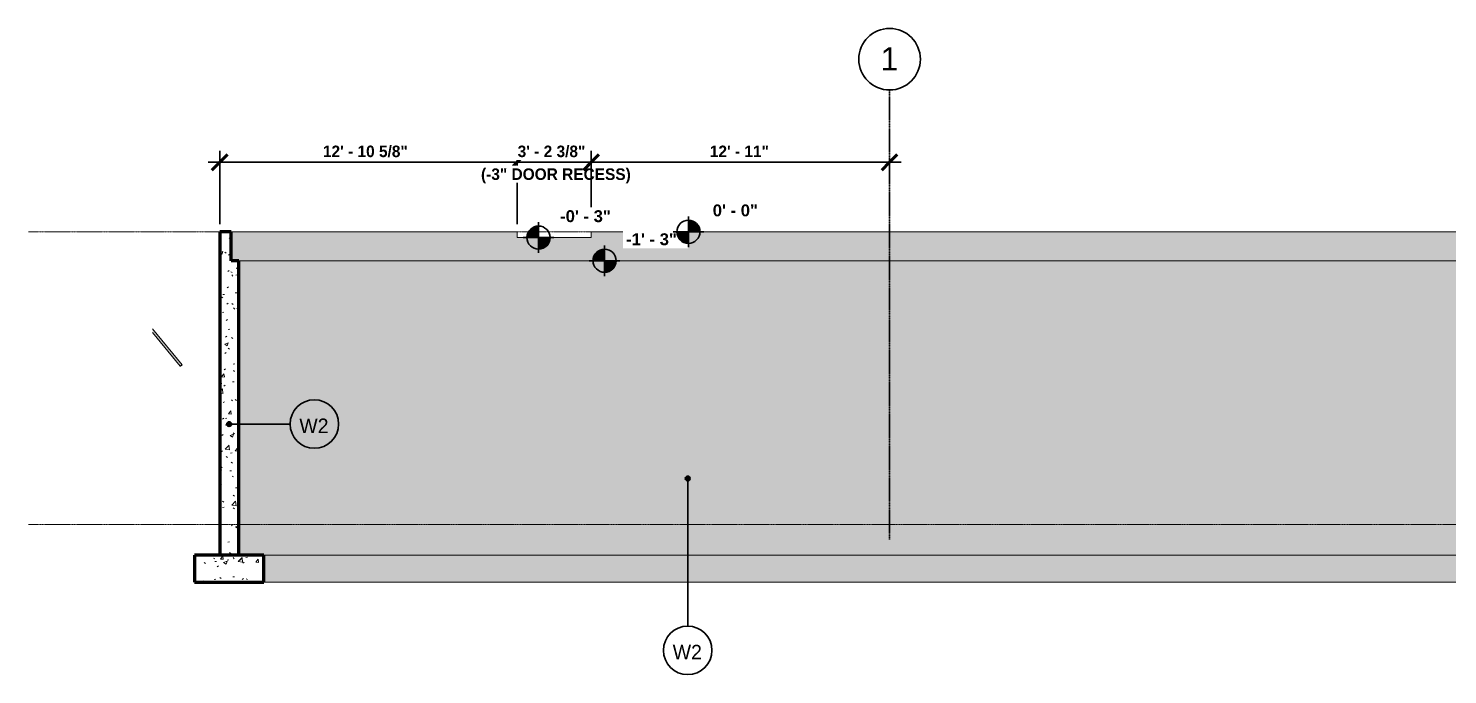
# Model space of a CAD drawing. Header units: inches. Extents: x -3929 to 6224, y -260 to 143.
# Drawn here: x -3929 to -3191, y -230 to 106 of the extents above; entities that cross this region are included whole.
import ezdxf

# ---------------------------------------------------------------- set-up
doc = ezdxf.new("R2010")
doc.units = ezdxf.units.IN
doc.header["$MEASUREMENT"] = 0
doc.linetypes.add('Grid Line 1_2_', pattern=[0.875, 0.5, -0.125, 0.125, -0.125])
for name, color, linetype, lineweight in [('A-ANNO-DIMS', 211, 'Continuous', 9), ('A-ANNO-DIMS-64', 211, 'Continuous', 9), ('A-FLOR-LEVL', 51, 'Continuous', 9), ('A-WALL-IDEN', 211, 'Continuous', 30), ('A-WALL-PATT', 111, 'Continuous', 60), ('G-ANNO-DIMS', 111, 'Continuous', 9), ('S-FNDN', 32, 'Continuous', 18), ('S-GRID', 1, 'Continuous', 9), ('S-GRID-IDEN', 1, 'Continuous', 30)]:
    doc.layers.add(name, color=color, linetype=linetype, lineweight=lineweight)
doc.styles.add('Arial', font='arial.ttf', dxfattribs={"height": 12})
doc.styles.add('Arial_B', font='arialbd.ttf', dxfattribs={"height": 6.190476})
doc.styles.add('Century Gothic', font='', dxfattribs={"height": 7.559055})
doc.styles.add('Century Gothic_B', font='', dxfattribs={"height": 6})
doc.styles.get('Century Gothic').set_extended_font_data('Century Gothic')
doc.styles.get('Century Gothic_B').set_extended_font_data('Century Gothic', bold=True)
doc.dimstyles.new('OD__1_16__Tol__', dxfattribs={"dimscale": 12, "dimtxt": 6.26501, "dimasz": 0.666667, "dimexe": 0.5, "dimexo": 0.333333, "dimgap": 0.083333, "dimtad": 1, "dimdec": 4, "dimrnd": 0.0625, "dimzin": 3, "dimdsep": 46, "dimlunit": 4, "dimtxsty": 'Century Gothic_B', "dimblk1": 'OBLIQUE', "dimblk2": 'OBLIQUE', "dimsah": 1, "dimcen": 0.09, "dimdle": 0.5, "dimazin": 0, "dimtfac": 1, "dimtdec": 4, "dimtix": 1, "dimtmove": 0, "dimatfit": 3, "dimfxl": 1, "dimtvp": 1, "dimtfill": 1, "dimfrac": 2, "dimtolj": 1, "dimtzin": 0, "dimlwd": 30, "dimlwe": 30, "dimarcsym": 2})
pattern_1 = [(50, (-2740.247, 0), (18.36206, -1.60683), [1.92, -21.12]), (355, (-2740.247, 0), (-3.55226, 19.25587), [1.536, -16.896]), (100.451, (-2738.717, -0.134), (14.8102, 17.6493), [1.632, -17.949]), (46.184, (-2740.247, 5.12), (27.32125, -4.2376), [2.88, -31.68]), (96.636, (-2737.97, 4.767), (23.92754, 24.93717), [2.448, -26.924]), (351.184, (-2740.247, 5.12), (23.92765, 24.9374), [2.304, -25.344]), (21, (-2737.687, 3.84), (15.2808, -10.30746), [1.92, -21.12]), (326, (-2737.687, 3.84), (6.22856, 18.56374), [1.536, -16.896]), (71.451, (-2736.414, 2.981), (21.50985, 8.25628), [1.632, -17.949]), (37.5, (-2740.247, 0), (0.311095, 8.522537), [0.845, -15.846, 0.845, -16.307, -16.96]), (37.5, (-2740.247, 0), (0.311095, 8.522537), [-33.843, 0.845, -16.115]), (7.5, (-2740.247, 0), (6.73464, 10.09743), [0.845, -8.934, 0.845, -15.462, -6.464]), (7.5, (-2740.247, 0), (6.73464, 10.09743), [-26.086, 0.845, -5.619]), (327.5, (-2745.956, 0), (13.666107, -0.577186), [0.845, -5.555, 0.845, -19.123, -26.496]), (327.5, (-2745.956, 0), (13.666107, -0.577186), [-26.368, 0.845, -25.651]), (317.5, (-2748.516, 0), (14.92985, 2.56286), [0.845, -7.475, 0.845, -12.416, -18.816]), (317.5, (-2748.516, 0), (14.92985, 2.56286), [-21.581, 0.845, -17.971])]

# ---------------------------------------------------------------- blocks, each defined once
blk = doc.blocks.new('316600 - Special Foundations - Diamond Pier - Generic - 316600 - Special Foundations - Diamond Pier - Generic-562664-ELEVATION - EAST FOUNDATION WALL')
at = {"layer": 'S-FNDN'}
for points in [[(-3849.82, -69.82), (-3849.76, -69.72), (-3849.47, -69.43), (-3849.1, -69.15), (-3848.87, -69.03), (-3864.21, -50.39), (-3864.21, -52.3), (-3849.85, -69.78)], [(-3849.82, -69.82), (-3849.7, -69.79), (-3849.35, -69.56), (-3849.1, -69.34), (-3848.87, -69.08), (-3848.87, -69.04), (-3848.92, -69.04), (-3849.35, -69.33), (-3849.69, -69.64), (-3849.8, -69.8)]]:
    blk.add_hatch(color=9, dxfattribs=at).paths.add_polyline_path(points, flags=0)
at = {"layer": 'S-FNDN', "color": 253}
for p, q in [((-3848.85, -69.04), (-3864.21, -50.34)), ((-3864.21, -52.31), (-3849.81, -69.83))]:
    blk.add_line(p, q, dxfattribs=at)
for start_param, end_param in [(0.174972, 3.316565), (3.316565, 6.458158)]:
    blk.add_ellipse((-3849.33, -69.43), major_axis=(0.483, 0.397), ratio=0.145209, start_param=start_param, end_param=end_param, dxfattribs=at)
blk = doc.blocks.new('Grid - Grid Head - Circle-1738874-ELEVATION - EAST FOUNDATION WALL')
at = {"layer": 'S-GRID-IDEN'}
for start, end in [(0, 180), (180, 360)]:
    blk.add_arc((-3481.32, 89.68), 16, start, end, dxfattribs=at)
blk = doc.blocks.new('Wall Type - Familia4-287244-ELEVATION - EAST FOUNDATION WALL')
at = {"layer": 'A-WALL-IDEN'}
blk.add_circle((-3780.13, -99.87), 12.6, dxfattribs=at)
blk = doc.blocks.new('Spot Elevations - Spot Elevation - Target Filled-1738873-ELEVATION - EAST FOUNDATION WALL')
at = {"layer": 'G-ANNO-DIMS'}
h = blk.add_hatch(color=256, dxfattribs=at)
edge = h.paths.add_edge_path(flags=0)
edge.add_line((-2118.61, -9), (-2124.61, -9))
edge.add_arc((-2118.61, -9), 6, 90, 180, ccw=False)
edge.add_line((-2118.61, -3), (-2118.61, -9))
h = blk.add_hatch(color=256, dxfattribs=at)
edge = h.paths.add_edge_path(flags=0)
edge.add_line((-2118.61, -9), (-2112.61, -9))
edge.add_arc((-2118.61, -9), 6, 270, 360, ccw=False)
edge.add_line((-2118.61, -15), (-2118.61, -9))
at = {"layer": 'G-ANNO-DIMS', "lineweight": 30}
for p, q in [((-2118.61, -1.04), (-2118.61, -17)), ((-2118.61, -9), (-2118.61, -3)), ((-2110.61, -9), (-2126.61, -9)), ((-2124.61, -9), (-2118.61, -9)), ((-2118.61, -9), (-2118.61, -15)), ((-2112.61, -9), (-2118.61, -9))]:
    blk.add_line(p, q, dxfattribs=at)
blk.add_circle((-2118.61, -9), 6, dxfattribs=at)
for start, end in [(90, 180), (270, 360)]:
    blk.add_arc((-2118.61, -9), 6, start, end, dxfattribs=at)
blk = doc.blocks.new('DIMBLOCK17-ELEVATION - EAST FOUNDATION WALL')
at = {"layer": 'A-ANNO-DIMS-64', "lineweight": 30}
for p, q in [((-3829.32, 4), (-3829.32, 42.11)), ((-3674.72, 4), (-3674.72, 42.11)), ((-3835.32, 36.11), (-3674.72, 36.11)), ((-3829.32, 36.11), (-3829.32, 4)), ((-3674.72, 36.11), (-3674.72, 4))]:
    blk.add_line(p, q, dxfattribs=at)
at = {"layer": 'A-ANNO-DIMS-64', "lineweight": 50}
for p, q in [((-3829.32, 36.11), (-3825.32, 40.11)), ((-3674.72, 36.11), (-3670.72, 40.11)), ((-3829.32, 36.11), (-3833.32, 32.11)), ((-3674.72, 36.11), (-3678.72, 32.11))]:
    blk.add_line(p, q, dxfattribs=at)
at = {"layer": 'A-ANNO-DIMS-64', "color": 0, "lineweight": 30, "insert": (-3775.69, 44.8), "char_height": 6, "width": 56.8028, "attachment_point": 1, "line_spacing_factor": 0.984502, "style": 'Century Gothic_B', "bg_fill": 3, "box_fill_scale": 1.25, "bg_fill_color": 256, "bg_fill_true_color": 13158600, "bg_fill_transparency": 0}
blk.add_mtext('12\' - 10 5/8"', dxfattribs=at)
blk = doc.blocks.new('_Oblique')
at = {"color": 0, "linetype": 'ByBlock', "lineweight": -2}
blk.add_line((-0.5, -0.5), (0.5, 0.5), dxfattribs=at)
blk = doc.blocks.new('DIMBLOCK18-ELEVATION - EAST FOUNDATION WALL')
at = {"layer": 'A-ANNO-DIMS-64', "lineweight": 30}
for p, q in [((-3674.72, 4), (-3674.72, 42.11)), ((-3636.32, 4), (-3636.32, 42.11)), ((-3674.72, 36.11), (-3636.32, 36.11)), ((-3674.72, 36.11), (-3674.72, 4)), ((-3636.32, 36.11), (-3636.32, 4))]:
    blk.add_line(p, q, dxfattribs=at)
at = {"layer": 'A-ANNO-DIMS-64', "lineweight": 50}
for p, q in [((-3674.72, 36.11), (-3670.72, 40.11)), ((-3636.32, 36.11), (-3632.32, 40.11)), ((-3674.72, 36.11), (-3678.72, 32.11)), ((-3636.32, 36.11), (-3640.32, 32.11))]:
    blk.add_line(p, q, dxfattribs=at)
at = {"layer": 'A-ANNO-DIMS-64', "color": 0, "lineweight": 30, "insert": (-3693.56, 32.95), "char_height": 6, "width": 91.2901, "attachment_point": 1, "line_spacing_factor": 0.984502, "style": 'Century Gothic_B', "bg_fill": 3, "box_fill_scale": 1.25, "bg_fill_color": 256, "bg_fill_true_color": 13158600, "bg_fill_transparency": 0}
blk.add_mtext('(-3" DOOR RECESS)', dxfattribs=at)
at = {"layer": 'A-ANNO-DIMS-64', "color": 0, "lineweight": 30, "insert": (-3674.52, 44.8), "char_height": 6, "width": 45.5854, "attachment_point": 1, "line_spacing_factor": 0.984502, "style": 'Century Gothic_B', "bg_fill": 3, "box_fill_scale": 1.25, "bg_fill_color": 256, "bg_fill_true_color": 13158600, "bg_fill_transparency": 0}
blk.add_mtext('3\' - 2 3/8"', dxfattribs=at)
blk = doc.blocks.new('DIMBLOCK19-ELEVATION - EAST FOUNDATION WALL')
at = {"layer": 'A-ANNO-DIMS-64', "lineweight": 30}
for p, q in [((-3636.32, 4), (-3636.32, 42.11)), ((-3481.32, 37.77), (-3481.32, 30.11)), ((-3481.32, 36.11), (-3481.32, 37.77)), ((-3636.32, 36.11), (-3475.32, 36.11)), ((-3636.32, 36.11), (-3636.32, 4))]:
    blk.add_line(p, q, dxfattribs=at)
at = {"layer": 'A-ANNO-DIMS-64', "lineweight": 50}
for p, q in [((-3636.32, 36.11), (-3632.32, 40.11)), ((-3481.32, 36.11), (-3477.32, 40.11)), ((-3636.32, 36.11), (-3640.32, 32.11)), ((-3481.32, 36.11), (-3485.32, 32.11))]:
    blk.add_line(p, q, dxfattribs=at)
at = {"layer": 'A-ANNO-DIMS-64', "color": 0, "lineweight": 30, "insert": (-3574.69, 44.8), "char_height": 6, "width": 38.0674, "attachment_point": 1, "line_spacing_factor": 0.984502, "style": 'Century Gothic_B', "bg_fill": 3, "box_fill_scale": 1.25, "bg_fill_color": 256, "bg_fill_true_color": 13158600, "bg_fill_transparency": 0}
blk.add_mtext('12\' - 11"', dxfattribs=at)

msp = doc.modelspace()

# ---------------------------------------------------------------- hatches: boundary and pattern name
at = {"layer": 'A-WALL-IDEN'}
h = msp.add_hatch(color=256, dxfattribs=at)
edge = h.paths.add_edge_path(flags=0)
edge.add_arc((-3824.36825, -99.87428), 1.25, 0, 360)
h = msp.add_hatch(color=256, dxfattribs=at)
edge = h.paths.add_edge_path(flags=0)
edge.add_arc((-3586.17483, -128.15975), 1.25, 0, 360)
at = {"layer": 'A-WALL-PATT', "lineweight": 9}
h = msp.add_hatch(dxfattribs=at)
h.set_pattern_fill('FP_1', color=256, style=0, pattern_type=2)
h.set_pattern_definition(pattern_1)
h.paths.add_polyline_path([(-3829.32374, -168), (-3819.32374, -168), (-3819.32374, -15), (-3823.32374, -15), (-3823.32374, 0), (-3829.32374, 0), (-3829.32374, -96.62912)], flags=0)
h = msp.add_hatch(dxfattribs=at)
h.set_pattern_fill('FP_2', color=256, style=0, pattern_type=2)
h.set_pattern_definition(pattern_1)
h.paths.add_polyline_path([(-1968.32374, -168), (-1953.32374, -168), (-1953.32374, -21), (-2160.32374, -21), (-2160.32374, -35.5), (-2186.32374, -35.5), (-2186.32374, -15), (-2520.32374, -15), (-2520.32374, -168), (-2394.08961, -168)], flags=0)
h.paths.add_polyline_path([(-3806.32374, -168), (-3020.13624, -168), (-3032.13624, -156), (-2984.13624, -156), (-2996.13624, -168), (-2882.76124, -168), (-2894.76124, -156), (-2846.76124, -156), (-2858.76124, -168), (-2640.32374, -168), (-2640.32374, -15), (-3819.32374, -15), (-3819.32374, -168)], flags=0)
h.paths.add_polyline_path([(-2632.32374, -168), (-2592.32374, -168), (-2604.32374, -156), (-2556.32374, -156), (-2568.32374, -168), (-2528.32374, -168), (-2528.32374, -15), (-2632.32374, -15), (-2632.32374, -167.82927)], flags=0)
h.paths.add_polyline_path([(-2867.76124, -152), (-2873.76124, -152), (-2873.76124, -16), (-2867.76124, -16), (-2867.76124, -76.82072)], flags=0)
h.paths.add_polyline_path([(-3005.13624, -152), (-3011.13624, -152), (-3011.13624, -16), (-3005.13624, -16), (-3005.13624, -89.98407)], flags=0)
h.paths.add_polyline_path([(-2694.32374, -74), (-2838.32374, -74), (-2838.32374, -32), (-2694.32374, -32), (-2694.32374, -35.5)], flags=0)
at = {"layer": 'S-FNDN'}
h = msp.add_hatch(color=256, dxfattribs=at)
h.paths.add_polyline_path([(-1953.32374, -21), (-1953.32374, -9), (-2160.32374, -9), (-2160.32374, -21)], flags=0)
h.paths.add_polyline_path([(-3823.32374, -15), (-2640.32374, -15), (-2640.32374, -3), (-2704.32374, -3), (-2704.32374, 0), (-2829.92374, 0), (-2829.92374, -3), (-2870.76124, -3), (-2870.76124, 0), (-2983.52374, 0), (-2983.52374, -3), (-3021.92374, -3), (-3021.92374, 0), (-3636.32374, 0), (-3636.32374, -3), (-3674.72374, -3), (-3674.72374, 0), (-3823.32374, 0), (-3823.32374, -14.93068)], flags=0)
h.paths.add_polyline_path([(-2632.32374, -15), (-2528.32374, -15), (-2528.32374, 0), (-2632.32374, 0), (-2632.32374, -8.59502)], flags=0)
h.paths.add_polyline_path([(-2186.32374, -15), (-2186.32374, 0), (-2311.52374, 0), (-2311.52374, -3), (-2349.92374, -3), (-2349.92374, 0), (-2520.32374, 0), (-2520.32374, -15), (-2394.08961, -15)], flags=0)
at = {"layer": 'S-FNDN', "lineweight": 9}
h = msp.add_hatch(dxfattribs=at)
h.set_pattern_fill('FP_1', color=256, style=0, pattern_type=2)
h.set_pattern_definition(pattern_1)
h.paths.add_polyline_path([(-3818.95772, -182), (-3806.32374, -182), (-3806.32374, -168), (-3842.32374, -168), (-3842.32374, -182), (-3819.32374, -182)], flags=0)
h = msp.add_hatch(dxfattribs=at)
h.set_pattern_fill('FP_2', color=256, style=0, pattern_type=2)
h.set_pattern_definition(pattern_1)
h.paths.add_polyline_path([(-2394.08961, -182), (-1968.32374, -182), (-1968.32374, -168), (-2512.32374, -168), (-2512.32374, -180), (-2536.32374, -180), (-2536.32374, -168), (-2624.32374, -168), (-2624.32374, -180), (-2648.32374, -180), (-2648.32374, -168), (-3806.32374, -168), (-3806.32374, -182), (-2512.32374, -182)], flags=0)

# ---------------------------------------------------------------- linework, layer by layer
at = {"layer": 'A-FLOR-LEVL', "linetype": 'Grid Line 1_2_'}
for p, q in [((-3928.69497, 0), (-1839.56286, 0)), ((-3928.69497, -152), (-1839.56286, -152))]:
    msp.add_line(p, q, dxfattribs=at)
at = {"layer": 'A-WALL-IDEN'}
for p, q in [((-3824.36825, -99.87428), (-3805.01504, -99.87428)), ((-3805.01504, -99.87428), (-3792.73319, -99.87428)), ((-3586.17483, -128.15975), (-3586.17483, -188.45245)), ((-3586.17483, -188.45245), (-3586.17483, -204.82825))]:
    msp.add_line(p, q, dxfattribs=at)
for centre in [(-3824.36825, -99.87428), (-3586.17483, -128.15975)]:
    msp.add_circle(centre, 1.25, dxfattribs=at)
at = {"layer": 'S-FNDN', "lineweight": 60}
for p, q in [((-3823.32374, 0), (-3829.32374, 0)), ((-3829.32374, 0), (-3829.32374, -168)), ((-3823.32374, -15), (-3823.32374, 0)), ((-3819.32374, -15), (-3823.32374, -15)), ((-3819.32374, -168), (-3819.32374, -15)), ((-3806.32374, -168), (-3842.32374, -168)), ((-3842.32374, -168), (-3842.32374, -182)), ((-3806.32374, -182), (-3806.32374, -168)), ((-3842.32374, -182), (-3806.32374, -182))]:
    msp.add_line(p, q, dxfattribs=at)
at = {"layer": 'S-FNDN'}
for p, q in [((-3674.72374, -3), (-3674.72374, 0)), ((-3636.32374, 0), (-3636.32374, -3)), ((-3021.92374, 0), (-3636.32374, 0)), ((-3674.72374, 0), (-3823.32374, 0)), ((-3636.32374, -3), (-3674.72374, -3)), ((-2640.32374, -15), (-3819.32374, -15))]:
    msp.add_line(p, q, dxfattribs=at)
at = {"layer": 'S-FNDN', "color": 253}
for p, q in [((-3806.32374, -168), (-3020.13624, -168)), ((-3806.32374, -182), (-1968.32374, -182))]:
    msp.add_line(p, q, dxfattribs=at)
at = {"layer": 'S-GRID', "linetype": 'Grid Line 1_2_', "lineweight": 30}
msp.add_line((-3481.32374, -159.83557), (-3481.32374, 73.68081), dxfattribs=at)

# ---------------------------------------------------------------- block references
at = {"layer": 'A-WALL-IDEN'}
for p in [(0, 0), (193.95993, -117.5524)]:
    msp.add_blockref('Wall Type - Familia4-287244-ELEVATION - EAST FOUNDATION WALL', p, dxfattribs=at)
at = {"layer": 'G-ANNO-DIMS', "lineweight": 30}
msp.add_blockref('Spot Elevations - Spot Elevation - Target Filled-1738873-ELEVATION - EAST FOUNDATION WALL', (-1510.77114, -6), dxfattribs=at)
at = {"layer": 'S-FNDN', "color": 253}
msp.add_blockref('316600 - Special Foundations - Diamond Pier - Generic - 316600 - Special Foundations - Diamond Pier - Generic-562664-ELEVATION - EAST FOUNDATION WALL', (0, 0), dxfattribs=at)
at = {"layer": 'S-GRID-IDEN'}
msp.add_blockref('Grid - Grid Head - Circle-1738874-ELEVATION - EAST FOUNDATION WALL', (0, 0), dxfattribs=at)

# ---------------------------------------------------------------- texts
at = {"layer": 'A-WALL-IDEN', "lineweight": 9, "char_height": 7.559055, "width": 19.19, "attachment_point": 1, "style": 'Century Gothic'}
for insert in [(-3787.93861, -96.99466), (-3593.97869, -214.54706)]:
    msp.add_mtext('W2', dxfattribs=dict(at, insert=insert))
at = {"layer": 'S-GRID-IDEN', "lineweight": 9, "insert": (-3486.07642, 95.87277), "char_height": 12, "width": 11.312, "attachment_point": 1, "style": 'Arial'}
msp.add_mtext('1', dxfattribs=at)

# ---------------------------------------------------------------- next in the draw order: texts
at = {"layer": 'G-ANNO-DIMS', "insert": (-3618.17326, -0.76901), "char_height": 6.190476, "width": 30.7053085, "attachment_point": 1, "line_spacing_factor": 0.941778, "style": 'Arial_B', "bg_fill": 3, "box_fill_scale": 1.25, "bg_fill_color": 256, "bg_fill_true_color": 13158600, "bg_fill_transparency": 0}
msp.add_mtext('-1\' - 3"', dxfattribs=at)

# ---------------------------------------------------------------- next in the draw order: dimensions: what is measured, and where the dimension line sits
at = {"layer": 'A-ANNO-DIMS', "lineweight": 30}
dim = msp.add_linear_dim(base=(-3674.72374, 36.10822), p1=(-3829.32374, 0), p2=(-3674.72374, 0), dimstyle='OD__1_16__Tol__', override={"dimpost": '<>', "dimfxl": 154.6}, dxfattribs=at)
dim.commit()
dim.dimension.update_dxf_attribs({"geometry": 'DIMBLOCK17-ELEVATION - EAST FOUNDATION WALL', "text_midpoint": (-3752.02374, 40.7282)})

# ---------------------------------------------------------------- next in the draw order: dimensions: what is measured, and where the dimension line sits
dim = msp.add_linear_dim(base=(-3636.32374, 36.10822), p1=(-3674.72374, 0), p2=(-3636.32374, 0), text='<>\\X(-3" DOOR RECESS)', dimstyle='OD__1_16__Tol__', override={"dimpost": '<>', "dimfxl": 38.4}, dxfattribs=at)
dim.commit()
dim.dimension.update_dxf_attribs({"geometry": 'DIMBLOCK18-ELEVATION - EAST FOUNDATION WALL', "text_midpoint": (-3655.52374, 36.10822)})

# ---------------------------------------------------------------- next in the draw order: block references
at = {"layer": 'G-ANNO-DIMS', "lineweight": 30}
msp.add_blockref('Spot Elevations - Spot Elevation - Target Filled-1738873-ELEVATION - EAST FOUNDATION WALL', (-1545.07004, 6), dxfattribs=at)

# ---------------------------------------------------------------- next in the draw order: dimensions: what is measured, and where the dimension line sits
at = {"layer": 'A-ANNO-DIMS', "lineweight": 30}
dim = msp.add_linear_dim(base=(-3481.32374, 36.10822), p1=(-3636.32374, 0), p2=(-3481.32374, 41.76507), dimstyle='OD__1_16__Tol__', override={"dimpost": '<>', "dimfxl": 160.528256}, dxfattribs=at)
dim.commit()
dim.dimension.update_dxf_attribs({"geometry": 'DIMBLOCK19-ELEVATION - EAST FOUNDATION WALL', "text_midpoint": (-3558.82374, 40.18367)})

# ---------------------------------------------------------------- next in the draw order: block references
at = {"layer": 'G-ANNO-DIMS', "lineweight": 30, "extrusion": (0, 0, -1), "rotation": 180}
msp.add_blockref('Spot Elevations - Spot Elevation - Target Filled-1738873-ELEVATION - EAST FOUNDATION WALL', (1467.19324, -9), dxfattribs=at)

# ---------------------------------------------------------------- next in the draw order: texts
at = {"layer": 'G-ANNO-DIMS', "insert": (-3652.47215, 11.23099), "char_height": 6.190476, "width": 30.7053085, "attachment_point": 1, "line_spacing_factor": 0.941778, "style": 'Arial_B', "bg_fill": 3, "box_fill_scale": 1.25, "bg_fill_color": 256, "bg_fill_true_color": 13158600, "bg_fill_transparency": 0}
msp.add_mtext('-0\' - 3"', dxfattribs=at)

# ---------------------------------------------------------------- next in the draw order: texts
at = {"layer": 'G-ANNO-DIMS', "insert": (-3573.18741, 14.23099), "char_height": 6.190476, "width": 27.3262554, "attachment_point": 1, "line_spacing_factor": 0.941778, "style": 'Arial_B', "bg_fill": 3, "box_fill_scale": 1.25, "bg_fill_color": 256, "bg_fill_true_color": 13158600, "bg_fill_transparency": 0}
msp.add_mtext('0\' - 0"', dxfattribs=at)

doc.saveas('drawing.dxf')
